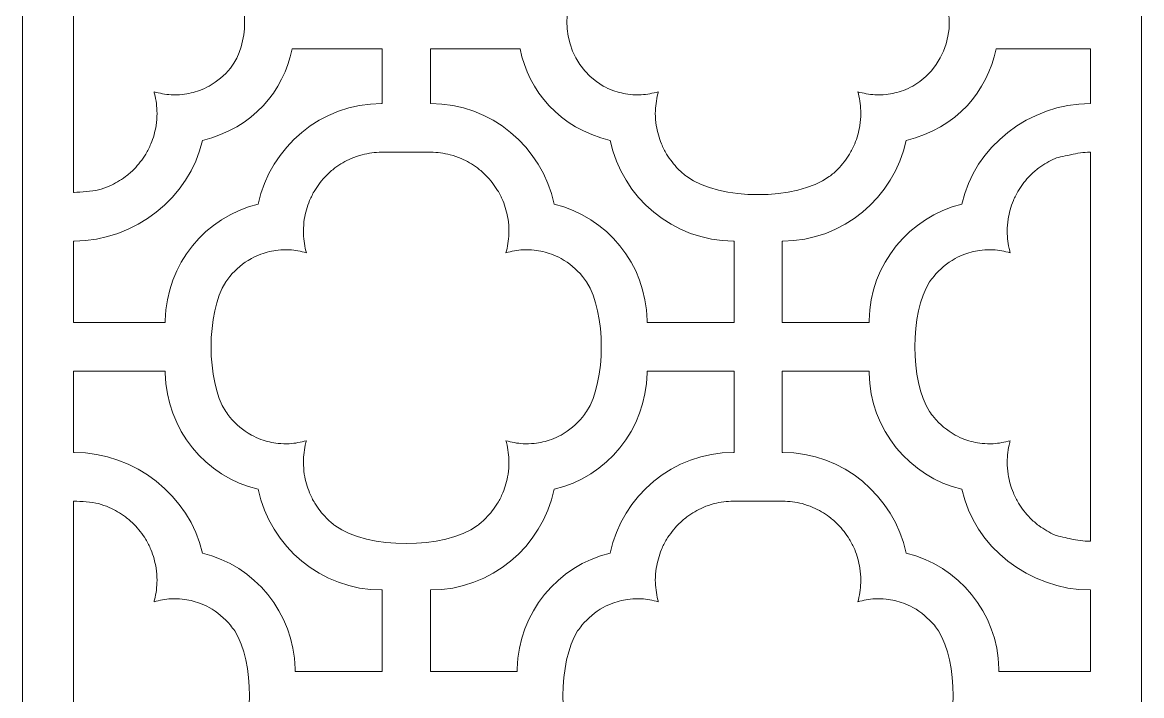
# Model space of a CAD drawing. Header units: centimetres. Extents: x 10.2 to 20, y -9.5 to 9.5.
# Drawn here: x 15.294 to 19.966, y -5.005 to -2.195 of the extents above; entities that cross this region are included whole.
import ezdxf

# ---------------------------------------------------------------- set-up
doc = ezdxf.new("R2010")
doc.units = ezdxf.units.CM
doc.header["$MEASUREMENT"] = 0
doc.layers.add('layer 1', color=7, linetype='Continuous')

msp = doc.modelspace()

# ---------------------------------------------------------------- linework, layer by layer
at = {"layer": 'layer 1', "color": 250, "lineweight": 9}
for points, knots in [([(15.29404, 9.5), (16.85142, 9.5), (18.40879, 9.5), (19.96618, 9.5), (19.96618, 9.5), (19.96618, 3.16667), (19.96618, -3.16667), (19.96618, -9.5), (19.96618, -9.5), (18.40879, -9.5), (16.85142, -9.5), (15.29404, -9.5), (15.29404, -9.5), (15.29404, -3.16667), (15.29404, 3.16667), (15.29404, 9.5)], [0, 0, 0, 0, 0.2, 0.2, 0.2, 0.2, 0.4, 0.4, 0.4, 0.4, 0.6, 0.6, 0.6, 0.6, 1, 1, 1, 1]), ([(15.50788, -2.90446), (15.50788, -2.90446), (15.50788, -2.90446), (15.50788, -2.90446), (15.50788, -2.90446), (15.50899, -2.90446), (15.50985, -2.90447), (15.5101, -2.90448), (15.5101, -2.90448), (15.53838, -2.90376), (15.58356, -2.90056), (15.61113, -2.89411), (15.61113, -2.89411), (15.62667, -2.88962), (15.6413, -2.88462), (15.65633, -2.87861), (15.65633, -2.87861), (15.68105, -2.86728), (15.7025, -2.85478), (15.72461, -2.83887), (15.72461, -2.83887), (15.73719, -2.82887), (15.74877, -2.81872), (15.76037, -2.80756), (15.76037, -2.80756), (15.77905, -2.78774), (15.79439, -2.76805), (15.80902, -2.74502), (15.80902, -2.74502), (15.81701, -2.73096), (15.82403, -2.71717), (15.83063, -2.7024), (15.83063, -2.7024), (15.84079, -2.6765), (15.84761, -2.65217), (15.85248, -2.62475), (15.85248, -2.62475), (15.85461, -2.60782), (15.85582, -2.59163), (15.85623, -2.57458), (15.85623, -2.57458), (15.85553, -2.54597), (15.85237, -2.52029), (15.84598, -2.49242), (15.84598, -2.49242), (15.84524, -2.48974), (15.84446, -2.48711), (15.84368, -2.48448), (15.84368, -2.48448), (15.86768, -2.49125), (15.89009, -2.49518), (15.9151, -2.49711), (15.9151, -2.49711), (15.9308, -2.49751), (15.9458, -2.49714), (15.96144, -2.49594), (15.96144, -2.49594), (15.98686, -2.49266), (16.00948, -2.4874), (16.03373, -2.47908), (16.03373, -2.47908), (16.04751, -2.47356), (16.06045, -2.46765), (16.0736, -2.46081), (16.0736, -2.46081), (16.10884, -2.44029), (16.13636, -2.4173), (16.16298, -2.38625), (16.16298, -2.38625), (16.24131, -2.28047), (16.24182, -2.11024), (16.16298, -2.0038), (16.16298, -2.0038), (16.13636, -1.97274), (16.10884, -1.94974), (16.0736, -1.92923), (16.0736, -1.92923), (16.06045, -1.92239), (16.04751, -1.91648), (16.03373, -1.91096), (16.03373, -1.91096), (16.00948, -1.90263), (15.98686, -1.89739), (15.96144, -1.89411), (15.96144, -1.89411), (15.9458, -1.89289), (15.9308, -1.89252), (15.9151, -1.89294), (15.9151, -1.89294), (15.89009, -1.89486), (15.86768, -1.89879), (15.84368, -1.90556), (15.84368, -1.90556), (15.84446, -1.90294), (15.84524, -1.90029), (15.84598, -1.89763), (15.84598, -1.89763), (15.85237, -1.86976), (15.85553, -1.84406), (15.85623, -1.81546), (15.85623, -1.81546), (15.85582, -1.79841), (15.85461, -1.78222), (15.85248, -1.76529), (15.85248, -1.76529), (15.84761, -1.73788), (15.84079, -1.71354), (15.83063, -1.68764), (15.83063, -1.68764), (15.82403, -1.67288), (15.81701, -1.65907), (15.80902, -1.64503), (15.80902, -1.64503), (15.79439, -1.62199), (15.77905, -1.6023), (15.76037, -1.58248), (15.76037, -1.58248), (15.74877, -1.57132), (15.73719, -1.56117), (15.72461, -1.55117), (15.72461, -1.55117), (15.7025, -1.53525), (15.68105, -1.52276), (15.65633, -1.51144), (15.65633, -1.51144), (15.6413, -1.50542), (15.62667, -1.50042), (15.61113, -1.49593), (15.61113, -1.49593), (15.58356, -1.48947), (15.53838, -1.48628), (15.5101, -1.48556), (15.5101, -1.48556), (15.50985, -1.48557), (15.50899, -1.48558), (15.50788, -1.48558), (15.50788, -1.48558), (15.50788, -1.95854), (15.50788, -2.43149), (15.50788, -2.90446)], [0, 0, 0, 0, 0.0277778, 0.0277778, 0.0277778, 0.0277778, 0.0555556, 0.0555556, 0.0555556, 0.0555556, 0.0833333, 0.0833333, 0.0833333, 0.0833333, 0.1111111, 0.1111111, 0.1111111, 0.1111111, 0.1388889, 0.1388889, 0.1388889, 0.1388889, 0.1666667, 0.1666667, 0.1666667, 0.1666667, 0.1944444, 0.1944444, 0.1944444, 0.1944444, 0.2222222, 0.2222222, 0.2222222, 0.2222222, 0.25, 0.25, 0.25, 0.25, 0.2777778, 0.2777778, 0.2777778, 0.2777778, 0.3055556, 0.3055556, 0.3055556, 0.3055556, 0.3333333, 0.3333333, 0.3333333, 0.3333333, 0.3611111, 0.3611111, 0.3611111, 0.3611111, 0.3888889, 0.3888889, 0.3888889, 0.3888889, 0.4166667, 0.4166667, 0.4166667, 0.4166667, 0.4444444, 0.4444444, 0.4444444, 0.4444444, 0.4722222, 0.4722222, 0.4722222, 0.4722222, 0.5, 0.5, 0.5, 0.5, 0.5277778, 0.5277778, 0.5277778, 0.5277778, 0.5555556, 0.5555556, 0.5555556, 0.5555556, 0.5833333, 0.5833333, 0.5833333, 0.5833333, 0.6111111, 0.6111111, 0.6111111, 0.6111111, 0.6388889, 0.6388889, 0.6388889, 0.6388889, 0.6666667, 0.6666667, 0.6666667, 0.6666667, 0.6944444, 0.6944444, 0.6944444, 0.6944444, 0.7222222, 0.7222222, 0.7222222, 0.7222222, 0.75, 0.75, 0.75, 0.75, 0.7777778, 0.7777778, 0.7777778, 0.7777778, 0.8055556, 0.8055556, 0.8055556, 0.8055556, 0.8333333, 0.8333333, 0.8333333, 0.8333333, 0.8611111, 0.8611111, 0.8611111, 0.8611111, 0.8888889, 0.8888889, 0.8888889, 0.8888889, 0.9166667, 0.9166667, 0.9166667, 0.9166667, 0.9444444, 0.9444444, 0.9444444, 0.9444444, 1, 1, 1, 1]), ([(19.10097, -2.0038), (19.10097, -2.0038), (19.10097, -2.0038), (19.10097, -2.0038), (19.10097, -2.0038), (19.07433, -1.97274), (19.04682, -1.94974), (19.01159, -1.92923), (19.01159, -1.92923), (18.9984, -1.92239), (18.98549, -1.91648), (18.97171, -1.91096), (18.97171, -1.91096), (18.94747, -1.90263), (18.92483, -1.89739), (18.89944, -1.89411), (18.89944, -1.89411), (18.88374, -1.89289), (18.86879, -1.89252), (18.85304, -1.89294), (18.85304, -1.89294), (18.82806, -1.89486), (18.80568, -1.89879), (18.78164, -1.90556), (18.78164, -1.90556), (18.78244, -1.90294), (18.7832, -1.90029), (18.78396, -1.89763), (18.78396, -1.89763), (18.79034, -1.86976), (18.7935, -1.84406), (18.79422, -1.81546), (18.79422, -1.81546), (18.79379, -1.79841), (18.79258, -1.78222), (18.79045, -1.76529), (18.79045, -1.76529), (18.78558, -1.73788), (18.77875, -1.71354), (18.76862, -1.68764), (18.76862, -1.68764), (18.76199, -1.67288), (18.755, -1.65907), (18.74702, -1.64503), (18.74702, -1.64503), (18.73236, -1.62199), (18.71702, -1.6023), (18.69833, -1.58248), (18.69833, -1.58248), (18.68674, -1.57132), (18.67517, -1.56117), (18.66258, -1.55117), (18.66258, -1.55117), (18.52344, -1.45104), (18.20688, -1.45104), (18.06778, -1.55117), (18.06778, -1.55117), (18.05519, -1.56117), (18.0436, -1.57132), (18.03201, -1.58248), (18.03201, -1.58248), (18.01332, -1.6023), (17.99801, -1.62199), (17.98336, -1.64503), (17.98336, -1.64503), (17.97536, -1.65907), (17.96835, -1.67288), (17.96174, -1.68764), (17.96174, -1.68764), (17.95161, -1.71354), (17.94478, -1.73788), (17.93992, -1.76529), (17.93992, -1.76529), (17.93776, -1.78222), (17.93655, -1.79841), (17.93614, -1.81546), (17.93614, -1.81546), (17.93685, -1.84406), (17.94, -1.86976), (17.9464, -1.89763), (17.9464, -1.89763), (17.94716, -1.90029), (17.94792, -1.90294), (17.9487, -1.90556), (17.9487, -1.90556), (17.9247, -1.89879), (17.90229, -1.89486), (17.8773, -1.89294), (17.8773, -1.89294), (17.86157, -1.89252), (17.8466, -1.89289), (17.83093, -1.89411), (17.83093, -1.89411), (17.80554, -1.89739), (17.78289, -1.90263), (17.75865, -1.91096), (17.75865, -1.91096), (17.74487, -1.91648), (17.73194, -1.92239), (17.7188, -1.92923), (17.7188, -1.92923), (17.68354, -1.94974), (17.65601, -1.97274), (17.62939, -2.0038), (17.62939, -2.0038), (17.51927, -2.1525), (17.55814, -2.36727), (17.7188, -2.46081), (17.7188, -2.46081), (17.73194, -2.46765), (17.74487, -2.47356), (17.75865, -2.47908), (17.75865, -2.47908), (17.78289, -2.4874), (17.80554, -2.49266), (17.83093, -2.49594), (17.83093, -2.49594), (17.8466, -2.49714), (17.86157, -2.49751), (17.8773, -2.49711), (17.8773, -2.49711), (17.90229, -2.49518), (17.9247, -2.49125), (17.9487, -2.48448), (17.9487, -2.48448), (17.94792, -2.48711), (17.94716, -2.48974), (17.9464, -2.49242), (17.9464, -2.49242), (17.94, -2.52029), (17.93685, -2.54597), (17.93614, -2.57458), (17.93614, -2.57458), (17.93655, -2.59163), (17.93776, -2.60782), (17.93992, -2.62475), (17.93992, -2.62475), (17.94478, -2.65217), (17.95161, -2.6765), (17.96174, -2.7024), (17.96174, -2.7024), (17.96835, -2.71717), (17.97536, -2.73096), (17.98336, -2.74502), (17.98336, -2.74502), (17.99801, -2.76805), (18.01332, -2.78774), (18.03201, -2.80756), (18.03201, -2.80756), (18.0436, -2.81872), (18.05519, -2.82887), (18.06778, -2.83887), (18.06778, -2.83887), (18.20688, -2.939), (18.52344, -2.93901), (18.66258, -2.83887), (18.66258, -2.83887), (18.67517, -2.82887), (18.68674, -2.81872), (18.69833, -2.80756), (18.69833, -2.80756), (18.71702, -2.78774), (18.73236, -2.76805), (18.74702, -2.74502), (18.74702, -2.74502), (18.755, -2.73096), (18.76199, -2.71717), (18.76862, -2.7024), (18.76862, -2.7024), (18.77875, -2.6765), (18.78558, -2.65217), (18.79045, -2.62475), (18.79045, -2.62475), (18.79258, -2.60782), (18.79379, -2.59163), (18.79422, -2.57458), (18.79422, -2.57458), (18.7935, -2.54597), (18.79034, -2.52029), (18.78396, -2.49242), (18.78396, -2.49242), (18.7832, -2.48974), (18.78244, -2.48711), (18.78164, -2.48448), (18.78164, -2.48448), (18.80568, -2.49125), (18.82806, -2.49518), (18.85304, -2.49711), (18.85304, -2.49711), (18.86879, -2.49751), (18.88374, -2.49714), (18.89944, -2.49594), (18.89944, -2.49594), (18.92483, -2.49266), (18.94747, -2.4874), (18.97171, -2.47908), (18.97171, -2.47908), (18.98549, -2.47356), (18.9984, -2.46765), (19.01159, -2.46081), (19.01159, -2.46081), (19.1722, -2.36727), (19.21107, -2.15249), (19.10097, -2.0038)], [0, 0, 0, 0, 0.0192308, 0.0192308, 0.0192308, 0.0192308, 0.0384615, 0.0384615, 0.0384615, 0.0384615, 0.0576923, 0.0576923, 0.0576923, 0.0576923, 0.0769231, 0.0769231, 0.0769231, 0.0769231, 0.0961538, 0.0961538, 0.0961538, 0.0961538, 0.1153846, 0.1153846, 0.1153846, 0.1153846, 0.1346154, 0.1346154, 0.1346154, 0.1346154, 0.1538462, 0.1538462, 0.1538462, 0.1538462, 0.1730769, 0.1730769, 0.1730769, 0.1730769, 0.1923077, 0.1923077, 0.1923077, 0.1923077, 0.2115385, 0.2115385, 0.2115385, 0.2115385, 0.2307692, 0.2307692, 0.2307692, 0.2307692, 0.25, 0.25, 0.25, 0.25, 0.2692308, 0.2692308, 0.2692308, 0.2692308, 0.2884615, 0.2884615, 0.2884615, 0.2884615, 0.3076923, 0.3076923, 0.3076923, 0.3076923, 0.3269231, 0.3269231, 0.3269231, 0.3269231, 0.3461538, 0.3461538, 0.3461538, 0.3461538, 0.3653846, 0.3653846, 0.3653846, 0.3653846, 0.3846154, 0.3846154, 0.3846154, 0.3846154, 0.4038462, 0.4038462, 0.4038462, 0.4038462, 0.4230769, 0.4230769, 0.4230769, 0.4230769, 0.4423077, 0.4423077, 0.4423077, 0.4423077, 0.4615385, 0.4615385, 0.4615385, 0.4615385, 0.4807692, 0.4807692, 0.4807692, 0.4807692, 0.5, 0.5, 0.5, 0.5, 0.5192308, 0.5192308, 0.5192308, 0.5192308, 0.5384615, 0.5384615, 0.5384615, 0.5384615, 0.5576923, 0.5576923, 0.5576923, 0.5576923, 0.5769231, 0.5769231, 0.5769231, 0.5769231, 0.5961538, 0.5961538, 0.5961538, 0.5961538, 0.6153846, 0.6153846, 0.6153846, 0.6153846, 0.6346154, 0.6346154, 0.6346154, 0.6346154, 0.6538462, 0.6538462, 0.6538462, 0.6538462, 0.6730769, 0.6730769, 0.6730769, 0.6730769, 0.6923077, 0.6923077, 0.6923077, 0.6923077, 0.7115385, 0.7115385, 0.7115385, 0.7115385, 0.7307692, 0.7307692, 0.7307692, 0.7307692, 0.75, 0.75, 0.75, 0.75, 0.7692308, 0.7692308, 0.7692308, 0.7692308, 0.7884615, 0.7884615, 0.7884615, 0.7884615, 0.8076923, 0.8076923, 0.8076923, 0.8076923, 0.8269231, 0.8269231, 0.8269231, 0.8269231, 0.8461538, 0.8461538, 0.8461538, 0.8461538, 0.8653846, 0.8653846, 0.8653846, 0.8653846, 0.8846154, 0.8846154, 0.8846154, 0.8846154, 0.9038462, 0.9038462, 0.9038462, 0.9038462, 0.9230769, 0.9230769, 0.9230769, 0.9230769, 0.9423077, 0.9423077, 0.9423077, 0.9423077, 0.9615385, 0.9615385, 0.9615385, 0.9615385, 1, 1, 1, 1]), ([(16.79574, -2.3056), (16.79574, -2.3056), (16.79574, -2.3056), (16.79574, -2.3056), (16.79574, -2.3056), (16.6706, -2.3056), (16.54546, -2.3056), (16.4203, -2.3056), (16.4203, -2.3056), (16.38357, -2.48016), (16.2586, -2.63656), (16.04525, -2.68724), (16.04525, -2.68724), (15.99387, -2.92702), (15.76229, -3.1076), (15.5101, -3.1076), (15.5101, -3.1076), (15.50985, -3.1076), (15.50899, -3.1076), (15.50788, -3.1076), (15.50788, -3.1076), (15.50788, -3.22089), (15.50788, -3.33418), (15.50788, -3.44745), (15.50788, -3.44745), (15.63544, -3.44745), (15.76301, -3.44745), (15.89056, -3.44745), (15.89056, -3.44745), (15.89059, -3.44372), (15.8906, -3.44034), (15.89062, -3.43919), (15.89062, -3.43919), (15.89475, -3.20343), (16.05924, -3.00601), (16.27813, -2.95402), (16.27813, -2.95402), (16.32953, -2.71423), (16.54132, -2.53366), (16.79351, -2.53366), (16.79351, -2.53366), (16.79368, -2.53366), (16.7945, -2.53366), (16.79574, -2.53366), (16.79574, -2.53366), (16.79574, -2.45764), (16.79574, -2.38161), (16.79574, -2.3056)], [0, 0, 0, 0, 0.0769231, 0.0769231, 0.0769231, 0.0769231, 0.1538462, 0.1538462, 0.1538462, 0.1538462, 0.2307692, 0.2307692, 0.2307692, 0.2307692, 0.3076923, 0.3076923, 0.3076923, 0.3076923, 0.3846154, 0.3846154, 0.3846154, 0.3846154, 0.4615385, 0.4615385, 0.4615385, 0.4615385, 0.5384615, 0.5384615, 0.5384615, 0.5384615, 0.6153846, 0.6153846, 0.6153846, 0.6153846, 0.6923077, 0.6923077, 0.6923077, 0.6923077, 0.7692308, 0.7692308, 0.7692308, 0.7692308, 0.8461538, 0.8461538, 0.8461538, 0.8461538, 1, 1, 1, 1]), ([(17.37162, -2.3056), (17.37162, -2.3056), (17.37162, -2.3056), (17.37162, -2.3056), (17.37162, -2.3056), (17.247, -2.3056), (17.12239, -2.3056), (16.99779, -2.3056), (16.99779, -2.3056), (16.99779, -2.38161), (16.99779, -2.45764), (16.99779, -2.53366), (16.99779, -2.53366), (16.99839, -2.53366), (16.99876, -2.53366), (16.99886, -2.53366), (16.99886, -2.53366), (17.25108, -2.53366), (17.46287, -2.71423), (17.51425, -2.95402), (17.51425, -2.95402), (17.73313, -3.00601), (17.89762, -3.20343), (17.90177, -3.43919), (17.90177, -3.43919), (17.90177, -3.44034), (17.90179, -3.44372), (17.90181, -3.44745), (17.90181, -3.44745), (18.02278, -3.44745), (18.14375, -3.44745), (18.26472, -3.44745), (18.26472, -3.44745), (18.26472, -3.33418), (18.26472, -3.22089), (18.26472, -3.1076), (18.26472, -3.1076), (18.26362, -3.1076), (18.26275, -3.1076), (18.26251, -3.1076), (18.26251, -3.1076), (18.01031, -3.1076), (17.79852, -2.92702), (17.74712, -2.68724), (17.74712, -2.68724), (17.53353, -2.63649), (17.40839, -2.48013), (17.37162, -2.3056)], [0, 0, 0, 0, 0.0769231, 0.0769231, 0.0769231, 0.0769231, 0.1538462, 0.1538462, 0.1538462, 0.1538462, 0.2307692, 0.2307692, 0.2307692, 0.2307692, 0.3076923, 0.3076923, 0.3076923, 0.3076923, 0.3846154, 0.3846154, 0.3846154, 0.3846154, 0.4615385, 0.4615385, 0.4615385, 0.4615385, 0.5384615, 0.5384615, 0.5384615, 0.5384615, 0.6153846, 0.6153846, 0.6153846, 0.6153846, 0.6923077, 0.6923077, 0.6923077, 0.6923077, 0.7692308, 0.7692308, 0.7692308, 0.7692308, 0.8461538, 0.8461538, 0.8461538, 0.8461538, 1, 1, 1, 1]), ([(19.75234, -2.3056), (19.75234, -2.3056), (19.75234, -2.3056), (19.75234, -2.3056), (19.75234, -2.3056), (19.62116, -2.3056), (19.48995, -2.3056), (19.35874, -2.3056), (19.35874, -2.3056), (19.32197, -2.48013), (19.19686, -2.63649), (18.98324, -2.68724), (18.98324, -2.68724), (18.93184, -2.92702), (18.72005, -3.1076), (18.46784, -3.1076), (18.46784, -3.1076), (18.46761, -3.1076), (18.46675, -3.1076), (18.46562, -3.1076), (18.46562, -3.1076), (18.46562, -3.22089), (18.46562, -3.33418), (18.46562, -3.44745), (18.46562, -3.44745), (18.58661, -3.44745), (18.70758, -3.44745), (18.82855, -3.44745), (18.82855, -3.44745), (18.82855, -3.44372), (18.82859, -3.44034), (18.82859, -3.43919), (18.82859, -3.43919), (18.83276, -3.20343), (18.99723, -3.00601), (19.21612, -2.95402), (19.21612, -2.95402), (19.26749, -2.71423), (19.49906, -2.53366), (19.75127, -2.53366), (19.75127, -2.53366), (19.75127, -2.53366), (19.75175, -2.53366), (19.75234, -2.53366), (19.75234, -2.53366), (19.75234, -2.45764), (19.75234, -2.38161), (19.75234, -2.3056)], [0, 0, 0, 0, 0.0769231, 0.0769231, 0.0769231, 0.0769231, 0.1538462, 0.1538462, 0.1538462, 0.1538462, 0.2307692, 0.2307692, 0.2307692, 0.2307692, 0.3076923, 0.3076923, 0.3076923, 0.3076923, 0.3846154, 0.3846154, 0.3846154, 0.3846154, 0.4615385, 0.4615385, 0.4615385, 0.4615385, 0.5384615, 0.5384615, 0.5384615, 0.5384615, 0.6153846, 0.6153846, 0.6153846, 0.6153846, 0.6923077, 0.6923077, 0.6923077, 0.6923077, 0.7692308, 0.7692308, 0.7692308, 0.7692308, 0.8461538, 0.8461538, 0.8461538, 0.8461538, 1, 1, 1, 1]), ([(16.59878, -4.2956), (16.59878, -4.2956), (16.59878, -4.2956), (16.59878, -4.2956), (16.59878, -4.2956), (16.58619, -4.2856), (16.57463, -4.27545), (16.56302, -4.26428), (16.56302, -4.26428), (16.54433, -4.24447), (16.52901, -4.22478), (16.51436, -4.20173), (16.51436, -4.20173), (16.50637, -4.18769), (16.49935, -4.17389), (16.49277, -4.15913), (16.49277, -4.15913), (16.48262, -4.13322), (16.47579, -4.10889), (16.47093, -4.08148), (16.47093, -4.08148), (16.46877, -4.06455), (16.46756, -4.04835), (16.46715, -4.0313), (16.46715, -4.0313), (16.46787, -4.00269), (16.47103, -3.97701), (16.4774, -3.94915), (16.4774, -3.94915), (16.47817, -3.94647), (16.47892, -3.94383), (16.47973, -3.94121), (16.47973, -3.94121), (16.4557, -3.94798), (16.43329, -3.9519), (16.40831, -3.95383), (16.40831, -3.95383), (16.39257, -3.95424), (16.37761, -3.95388), (16.36194, -3.95265), (16.36194, -3.95265), (16.33654, -3.94938), (16.3139, -3.94412), (16.28966, -3.93581), (16.28966, -3.93581), (16.27587, -3.93029), (16.26295, -3.92438), (16.24978, -3.91753), (16.24978, -3.91753), (16.21455, -3.89702), (16.18702, -3.87403), (16.1604, -3.84296), (16.1604, -3.84296), (16.15457, -3.83511), (16.14875, -3.82726), (16.14294, -3.8194), (16.14294, -3.8194), (16.06137, -3.69099), (16.06137, -3.40698), (16.14294, -3.27858), (16.14294, -3.27858), (16.14875, -3.27072), (16.15457, -3.26287), (16.1604, -3.25501), (16.1604, -3.25501), (16.18702, -3.22395), (16.21455, -3.20096), (16.24978, -3.18044), (16.24978, -3.18044), (16.26295, -3.1736), (16.27587, -3.16769), (16.28966, -3.16217), (16.28966, -3.16217), (16.3139, -3.15386), (16.33654, -3.14861), (16.36194, -3.14532), (16.36194, -3.14532), (16.37761, -3.14412), (16.39257, -3.14374), (16.40831, -3.14415), (16.40831, -3.14415), (16.43329, -3.14608), (16.4557, -3.15), (16.47973, -3.15677), (16.47973, -3.15677), (16.47892, -3.15415), (16.47817, -3.15151), (16.4774, -3.14883), (16.4774, -3.14883), (16.47103, -3.12097), (16.46787, -3.09529), (16.46715, -3.06668), (16.46715, -3.06668), (16.46756, -3.04963), (16.46877, -3.03343), (16.47093, -3.01651), (16.47093, -3.01651), (16.47579, -2.98909), (16.48262, -2.96476), (16.49277, -2.93885), (16.49277, -2.93885), (16.49935, -2.92409), (16.50637, -2.9103), (16.51436, -2.89625), (16.51436, -2.89625), (16.52901, -2.8732), (16.54433, -2.85351), (16.56302, -2.8337), (16.56302, -2.8337), (16.57463, -2.82253), (16.58619, -2.81238), (16.59878, -2.80238), (16.59878, -2.80238), (16.6209, -2.78648), (16.64237, -2.77398), (16.66705, -2.76264), (16.66705, -2.76264), (16.6821, -2.75663), (16.6967, -2.75163), (16.71225, -2.74715), (16.71225, -2.74715), (16.73982, -2.74068), (16.76525, -2.7375), (16.79351, -2.73677), (16.79351, -2.73677), (16.79365, -2.73678), (16.7945, -2.73678), (16.79574, -2.73679), (16.79574, -2.73679), (16.79574, -2.73679), (16.99779, -2.73679), (16.99779, -2.73679), (16.99779, -2.73679), (16.99839, -2.73678), (16.99878, -2.73677), (16.99886, -2.73677), (16.99886, -2.73677), (17.02714, -2.7375), (17.05256, -2.74068), (17.08013, -2.74715), (17.08013, -2.74715), (17.09569, -2.75163), (17.1103, -2.75663), (17.12533, -2.76264), (17.12533, -2.76264), (17.15004, -2.77398), (17.1715, -2.78648), (17.19361, -2.80238), (17.19361, -2.80238), (17.20618, -2.81238), (17.21777, -2.82253), (17.22936, -2.8337), (17.22936, -2.8337), (17.24804, -2.85351), (17.26336, -2.8732), (17.27801, -2.89625), (17.27801, -2.89625), (17.28601, -2.9103), (17.29302, -2.92409), (17.29962, -2.93885), (17.29962, -2.93885), (17.30978, -2.96476), (17.31661, -2.98909), (17.32147, -3.01651), (17.32147, -3.01651), (17.3236, -3.03343), (17.32481, -3.04963), (17.32522, -3.06668), (17.32522, -3.06668), (17.32453, -3.09529), (17.32137, -3.12097), (17.31497, -3.14883), (17.31497, -3.14883), (17.31423, -3.15151), (17.31345, -3.15415), (17.31267, -3.15677), (17.31267, -3.15677), (17.33667, -3.15), (17.35909, -3.14608), (17.38407, -3.14415), (17.38407, -3.14415), (17.3998, -3.14374), (17.41477, -3.14412), (17.43044, -3.14532), (17.43044, -3.14532), (17.45585, -3.14861), (17.47848, -3.15386), (17.50272, -3.16217), (17.50272, -3.16217), (17.5165, -3.16769), (17.52942, -3.1736), (17.54259, -3.18044), (17.54259, -3.18044), (17.57785, -3.20096), (17.60535, -3.22395), (17.63198, -3.25501), (17.63198, -3.25501), (17.6378, -3.26287), (17.64363, -3.27072), (17.64945, -3.27858), (17.64945, -3.27858), (17.73102, -3.40698), (17.73102, -3.691), (17.64945, -3.8194), (17.64945, -3.8194), (17.64363, -3.82726), (17.6378, -3.83511), (17.63198, -3.84296), (17.63198, -3.84296), (17.60535, -3.87403), (17.57785, -3.89702), (17.54259, -3.91753), (17.54259, -3.91753), (17.52942, -3.92438), (17.5165, -3.93029), (17.50272, -3.93581), (17.50272, -3.93581), (17.47848, -3.94412), (17.45585, -3.94938), (17.43044, -3.95265), (17.43044, -3.95265), (17.41477, -3.95388), (17.3998, -3.95424), (17.38407, -3.95383), (17.38407, -3.95383), (17.35909, -3.9519), (17.33667, -3.94798), (17.31267, -3.94121), (17.31267, -3.94121), (17.31345, -3.94383), (17.31423, -3.94647), (17.31497, -3.94915), (17.31497, -3.94915), (17.32137, -3.97701), (17.32453, -4.00269), (17.32522, -4.0313), (17.32522, -4.0313), (17.32481, -4.04835), (17.3236, -4.06455), (17.32147, -4.08148), (17.32147, -4.08148), (17.31661, -4.10889), (17.30978, -4.13322), (17.29962, -4.15913), (17.29962, -4.15913), (17.29302, -4.17389), (17.28601, -4.18769), (17.27801, -4.20173), (17.27801, -4.20173), (17.26336, -4.22478), (17.24804, -4.24447), (17.22936, -4.26428), (17.22936, -4.26428), (17.21777, -4.27545), (17.20618, -4.2856), (17.19361, -4.2956), (17.19361, -4.2956), (17.05441, -4.39579), (16.73795, -4.39576), (16.59878, -4.2956)], [0, 0, 0, 0, 0.0151515, 0.0151515, 0.0151515, 0.0151515, 0.030303, 0.030303, 0.030303, 0.030303, 0.0454545, 0.0454545, 0.0454545, 0.0454545, 0.0606061, 0.0606061, 0.0606061, 0.0606061, 0.0757576, 0.0757576, 0.0757576, 0.0757576, 0.0909091, 0.0909091, 0.0909091, 0.0909091, 0.1060606, 0.1060606, 0.1060606, 0.1060606, 0.1212121, 0.1212121, 0.1212121, 0.1212121, 0.1363636, 0.1363636, 0.1363636, 0.1363636, 0.1515152, 0.1515152, 0.1515152, 0.1515152, 0.1666667, 0.1666667, 0.1666667, 0.1666667, 0.1818182, 0.1818182, 0.1818182, 0.1818182, 0.1969697, 0.1969697, 0.1969697, 0.1969697, 0.2121212, 0.2121212, 0.2121212, 0.2121212, 0.2272727, 0.2272727, 0.2272727, 0.2272727, 0.2424242, 0.2424242, 0.2424242, 0.2424242, 0.2575758, 0.2575758, 0.2575758, 0.2575758, 0.2727273, 0.2727273, 0.2727273, 0.2727273, 0.2878788, 0.2878788, 0.2878788, 0.2878788, 0.3030303, 0.3030303, 0.3030303, 0.3030303, 0.3181818, 0.3181818, 0.3181818, 0.3181818, 0.3333333, 0.3333333, 0.3333333, 0.3333333, 0.3484848, 0.3484848, 0.3484848, 0.3484848, 0.3636364, 0.3636364, 0.3636364, 0.3636364, 0.3787879, 0.3787879, 0.3787879, 0.3787879, 0.3939394, 0.3939394, 0.3939394, 0.3939394, 0.4090909, 0.4090909, 0.4090909, 0.4090909, 0.4242424, 0.4242424, 0.4242424, 0.4242424, 0.4393939, 0.4393939, 0.4393939, 0.4393939, 0.4545455, 0.4545455, 0.4545455, 0.4545455, 0.469697, 0.469697, 0.469697, 0.469697, 0.4848485, 0.4848485, 0.4848485, 0.4848485, 0.5, 0.5, 0.5, 0.5, 0.5151515, 0.5151515, 0.5151515, 0.5151515, 0.530303, 0.530303, 0.530303, 0.530303, 0.5454545, 0.5454545, 0.5454545, 0.5454545, 0.5606061, 0.5606061, 0.5606061, 0.5606061, 0.5757576, 0.5757576, 0.5757576, 0.5757576, 0.5909091, 0.5909091, 0.5909091, 0.5909091, 0.6060606, 0.6060606, 0.6060606, 0.6060606, 0.6212121, 0.6212121, 0.6212121, 0.6212121, 0.6363636, 0.6363636, 0.6363636, 0.6363636, 0.6515152, 0.6515152, 0.6515152, 0.6515152, 0.6666667, 0.6666667, 0.6666667, 0.6666667, 0.6818182, 0.6818182, 0.6818182, 0.6818182, 0.6969697, 0.6969697, 0.6969697, 0.6969697, 0.7121212, 0.7121212, 0.7121212, 0.7121212, 0.7272727, 0.7272727, 0.7272727, 0.7272727, 0.7424242, 0.7424242, 0.7424242, 0.7424242, 0.7575758, 0.7575758, 0.7575758, 0.7575758, 0.7727273, 0.7727273, 0.7727273, 0.7727273, 0.7878788, 0.7878788, 0.7878788, 0.7878788, 0.8030303, 0.8030303, 0.8030303, 0.8030303, 0.8181818, 0.8181818, 0.8181818, 0.8181818, 0.8333333, 0.8333333, 0.8333333, 0.8333333, 0.8484848, 0.8484848, 0.8484848, 0.8484848, 0.8636364, 0.8636364, 0.8636364, 0.8636364, 0.8787879, 0.8787879, 0.8787879, 0.8787879, 0.8939394, 0.8939394, 0.8939394, 0.8939394, 0.9090909, 0.9090909, 0.9090909, 0.9090909, 0.9242424, 0.9242424, 0.9242424, 0.9242424, 0.9393939, 0.9393939, 0.9393939, 0.9393939, 0.9545455, 0.9545455, 0.9545455, 0.9545455, 0.969697, 0.969697, 0.969697, 0.969697, 1, 1, 1, 1]), ([(19.75234, -3.44745), (19.75234, -3.44745), (19.75234, -3.44745), (19.75234, -3.44745), (19.75234, -3.44745), (19.75234, -3.21057), (19.75234, -2.97367), (19.75234, -2.73679), (19.75234, -2.73679), (19.75175, -2.73678), (19.75135, -2.73677), (19.75135, -2.73677), (19.75135, -2.73677), (19.72299, -2.7375), (19.69757, -2.74068), (19.67001, -2.74715), (19.67001, -2.74715), (19.65446, -2.75163), (19.62007, -2.75663), (19.60503, -2.76264), (19.60503, -2.76264), (19.58032, -2.77398), (19.55886, -2.78648), (19.53675, -2.80238), (19.53675, -2.80238), (19.52418, -2.81238), (19.51257, -2.82253), (19.501, -2.8337), (19.501, -2.8337), (19.4823, -2.85351), (19.467, -2.8732), (19.45237, -2.89625), (19.45237, -2.89625), (19.44435, -2.9103), (19.43732, -2.92409), (19.43072, -2.93885), (19.43072, -2.93885), (19.42058, -2.96476), (19.41375, -2.98909), (19.4089, -3.01651), (19.4089, -3.01651), (19.40674, -3.03343), (19.40555, -3.04963), (19.40512, -3.06668), (19.40512, -3.06668), (19.40582, -3.09529), (19.409, -3.12097), (19.41539, -3.14883), (19.41539, -3.14883), (19.41614, -3.15151), (19.41692, -3.15415), (19.41769, -3.15677), (19.41769, -3.15677), (19.39371, -3.15), (19.37126, -3.14608), (19.34628, -3.14415), (19.34628, -3.14415), (19.33057, -3.14374), (19.31559, -3.14412), (19.2999, -3.14532), (19.2999, -3.14532), (19.27451, -3.14861), (19.25188, -3.15386), (19.22764, -3.16217), (19.22764, -3.16217), (19.21386, -3.16769), (19.20094, -3.1736), (19.18775, -3.18044), (19.18775, -3.18044), (19.15253, -3.20096), (19.12501, -3.22395), (19.09838, -3.25501), (19.09838, -3.25501), (19.09256, -3.26287), (19.08673, -3.27072), (19.08091, -3.27858), (19.08091, -3.27858), (18.99936, -3.40698), (18.99934, -3.69099), (19.08091, -3.8194), (19.08091, -3.8194), (19.08673, -3.82726), (19.09256, -3.83511), (19.09838, -3.84296), (19.09838, -3.84296), (19.12501, -3.87403), (19.15253, -3.89702), (19.18775, -3.91753), (19.18775, -3.91753), (19.20094, -3.92438), (19.21386, -3.93029), (19.22764, -3.93581), (19.22764, -3.93581), (19.25188, -3.94412), (19.27451, -3.94938), (19.2999, -3.95265), (19.2999, -3.95265), (19.31559, -3.95388), (19.33057, -3.95424), (19.34628, -3.95383), (19.34628, -3.95383), (19.37126, -3.9519), (19.39371, -3.94798), (19.41769, -3.94121), (19.41769, -3.94121), (19.41692, -3.94383), (19.41614, -3.94647), (19.41539, -3.94915), (19.41539, -3.94915), (19.409, -3.97701), (19.40582, -4.00269), (19.40512, -4.0313), (19.40512, -4.0313), (19.40555, -4.04835), (19.40674, -4.06455), (19.4089, -4.08148), (19.4089, -4.08148), (19.41375, -4.10889), (19.42058, -4.13322), (19.43072, -4.15913), (19.43072, -4.15913), (19.43732, -4.17389), (19.44435, -4.18769), (19.45237, -4.20173), (19.45237, -4.20173), (19.467, -4.22478), (19.4823, -4.24447), (19.501, -4.26428), (19.501, -4.26428), (19.51257, -4.27545), (19.52418, -4.2856), (19.53675, -4.2956), (19.53675, -4.2956), (19.55886, -4.31151), (19.58032, -4.324), (19.60503, -4.33533), (19.60503, -4.33533), (19.62007, -4.34133), (19.65446, -4.34635), (19.67001, -4.35083), (19.67001, -4.35083), (19.69757, -4.3573), (19.72299, -4.36048), (19.75127, -4.36121), (19.75127, -4.36121), (19.75135, -4.3612), (19.75175, -4.3612), (19.75234, -4.3612), (19.75234, -4.3612), (19.75234, -4.12431), (19.75234, -3.88741), (19.75234, -3.65053), (19.75234, -3.65053), (19.75234, -3.65053), (19.75234, -3.44745), (19.75234, -3.44745)], [0, 0, 0, 0, 0.025, 0.025, 0.025, 0.025, 0.05, 0.05, 0.05, 0.05, 0.075, 0.075, 0.075, 0.075, 0.1, 0.1, 0.1, 0.1, 0.125, 0.125, 0.125, 0.125, 0.15, 0.15, 0.15, 0.15, 0.175, 0.175, 0.175, 0.175, 0.2, 0.2, 0.2, 0.2, 0.225, 0.225, 0.225, 0.225, 0.25, 0.25, 0.25, 0.25, 0.275, 0.275, 0.275, 0.275, 0.3, 0.3, 0.3, 0.3, 0.325, 0.325, 0.325, 0.325, 0.35, 0.35, 0.35, 0.35, 0.375, 0.375, 0.375, 0.375, 0.4, 0.4, 0.4, 0.4, 0.425, 0.425, 0.425, 0.425, 0.45, 0.45, 0.45, 0.45, 0.475, 0.475, 0.475, 0.475, 0.5, 0.5, 0.5, 0.5, 0.525, 0.525, 0.525, 0.525, 0.55, 0.55, 0.55, 0.55, 0.575, 0.575, 0.575, 0.575, 0.6, 0.6, 0.6, 0.6, 0.625, 0.625, 0.625, 0.625, 0.65, 0.65, 0.65, 0.65, 0.675, 0.675, 0.675, 0.675, 0.7, 0.7, 0.7, 0.7, 0.725, 0.725, 0.725, 0.725, 0.75, 0.75, 0.75, 0.75, 0.775, 0.775, 0.775, 0.775, 0.8, 0.8, 0.8, 0.8, 0.825, 0.825, 0.825, 0.825, 0.85, 0.85, 0.85, 0.85, 0.875, 0.875, 0.875, 0.875, 0.9, 0.9, 0.9, 0.9, 0.925, 0.925, 0.925, 0.925, 0.95, 0.95, 0.95, 0.95, 1, 1, 1, 1]), ([(16.4328, -4.90414), (16.4328, -4.90414), (16.4328, -4.90414), (16.4328, -4.90414), (16.4328, -4.90414), (16.55379, -4.90414), (16.67478, -4.90414), (16.79574, -4.90414), (16.79574, -4.90414), (16.79574, -4.79087), (16.79574, -4.67761), (16.79574, -4.56432), (16.79574, -4.56432), (16.7945, -4.56432), (16.79368, -4.56433), (16.79351, -4.56433), (16.79351, -4.56433), (16.54132, -4.56433), (16.32953, -4.38375), (16.27813, -4.14396), (16.27813, -4.14396), (16.05924, -4.09197), (15.89475, -3.89456), (15.89062, -3.65879), (15.89062, -3.65879), (15.8906, -3.65764), (15.89059, -3.65426), (15.89056, -3.65053), (15.89056, -3.65053), (15.76301, -3.65053), (15.63544, -3.65053), (15.50788, -3.65053), (15.50788, -3.65053), (15.50788, -3.7638), (15.50788, -3.87709), (15.50788, -3.99038), (15.50788, -3.99038), (15.50899, -3.99038), (15.50985, -3.99038), (15.5101, -3.99038), (15.5101, -3.99038), (15.76229, -3.99038), (15.99387, -4.17096), (16.04525, -4.41074), (16.04525, -4.41074), (16.26323, -4.46251), (16.42726, -4.6585), (16.43269, -4.89295), (16.43269, -4.89295), (16.43274, -4.89482), (16.43278, -4.89948), (16.4328, -4.90414)], [0, 0, 0, 0, 0.0714286, 0.0714286, 0.0714286, 0.0714286, 0.1428571, 0.1428571, 0.1428571, 0.1428571, 0.2142857, 0.2142857, 0.2142857, 0.2142857, 0.2857143, 0.2857143, 0.2857143, 0.2857143, 0.3571429, 0.3571429, 0.3571429, 0.3571429, 0.4285714, 0.4285714, 0.4285714, 0.4285714, 0.5, 0.5, 0.5, 0.5, 0.5714286, 0.5714286, 0.5714286, 0.5714286, 0.6428571, 0.6428571, 0.6428571, 0.6428571, 0.7142857, 0.7142857, 0.7142857, 0.7142857, 0.7857143, 0.7857143, 0.7857143, 0.7857143, 0.8571429, 0.8571429, 0.8571429, 0.8571429, 1, 1, 1, 1]), ([(17.35958, -4.90414), (17.35958, -4.90414), (17.35958, -4.90414), (17.35958, -4.90414), (17.35958, -4.90414), (17.23899, -4.90414), (17.11839, -4.90414), (16.99779, -4.90414), (16.99779, -4.90414), (16.99779, -4.79087), (16.99779, -4.67761), (16.99779, -4.56432), (16.99779, -4.56432), (16.99839, -4.56433), (16.99876, -4.56433), (16.99886, -4.56433), (16.99886, -4.56433), (17.25108, -4.56433), (17.46287, -4.38375), (17.51425, -4.14396), (17.51425, -4.14396), (17.73313, -4.09197), (17.89762, -3.89456), (17.90177, -3.65879), (17.90177, -3.65879), (17.90177, -3.65764), (17.90179, -3.65426), (17.90181, -3.65053), (17.90181, -3.65053), (18.02278, -3.65053), (18.14375, -3.65053), (18.26472, -3.65053), (18.26472, -3.65053), (18.26472, -3.7638), (18.26472, -3.87709), (18.26472, -3.99038), (18.26472, -3.99038), (18.26362, -3.99038), (18.26275, -3.99038), (18.26251, -3.99038), (18.26251, -3.99038), (18.01031, -3.99038), (17.79852, -4.17096), (17.74712, -4.41074), (17.74712, -4.41074), (17.52916, -4.46251), (17.36514, -4.6585), (17.35968, -4.89295), (17.35968, -4.89295), (17.35964, -4.89482), (17.3596, -4.89948), (17.35958, -4.90414)], [0, 0, 0, 0, 0.0714286, 0.0714286, 0.0714286, 0.0714286, 0.1428571, 0.1428571, 0.1428571, 0.1428571, 0.2142857, 0.2142857, 0.2142857, 0.2142857, 0.2857143, 0.2857143, 0.2857143, 0.2857143, 0.3571429, 0.3571429, 0.3571429, 0.3571429, 0.4285714, 0.4285714, 0.4285714, 0.4285714, 0.5, 0.5, 0.5, 0.5, 0.5714286, 0.5714286, 0.5714286, 0.5714286, 0.6428571, 0.6428571, 0.6428571, 0.6428571, 0.7142857, 0.7142857, 0.7142857, 0.7142857, 0.7857143, 0.7857143, 0.7857143, 0.7857143, 0.8571429, 0.8571429, 0.8571429, 0.8571429, 1, 1, 1, 1]), ([(19.37076, -4.90414), (19.37076, -4.90414), (19.37076, -4.90414), (19.37076, -4.90414), (19.37076, -4.90414), (19.49797, -4.90414), (19.62515, -4.90414), (19.75234, -4.90414), (19.75234, -4.90414), (19.75234, -4.79087), (19.75234, -4.67761), (19.75234, -4.56432), (19.75234, -4.56432), (19.75175, -4.56433), (19.75138, -4.56433), (19.75138, -4.56433), (19.75138, -4.56433), (19.49906, -4.56433), (19.26749, -4.38375), (19.21612, -4.14396), (19.21612, -4.14396), (18.99723, -4.09197), (18.83276, -3.89456), (18.82859, -3.65879), (18.82859, -3.65879), (18.82859, -3.65764), (18.82855, -3.65426), (18.82855, -3.65053), (18.82855, -3.65053), (18.70758, -3.65053), (18.58661, -3.65053), (18.46562, -3.65053), (18.46562, -3.65053), (18.46562, -3.7638), (18.46562, -3.87709), (18.46562, -3.99038), (18.46562, -3.99038), (18.46675, -3.99038), (18.46761, -3.99038), (18.46784, -3.99038), (18.46784, -3.99038), (18.72005, -3.99038), (18.93184, -4.17096), (18.98324, -4.41074), (18.98324, -4.41074), (19.2012, -4.46251), (19.36523, -4.6585), (19.37068, -4.89295), (19.37068, -4.89295), (19.37072, -4.89482), (19.37076, -4.89948), (19.37076, -4.90414)], [0, 0, 0, 0, 0.0714286, 0.0714286, 0.0714286, 0.0714286, 0.1428571, 0.1428571, 0.1428571, 0.1428571, 0.2142857, 0.2142857, 0.2142857, 0.2142857, 0.2857143, 0.2857143, 0.2857143, 0.2857143, 0.3571429, 0.3571429, 0.3571429, 0.3571429, 0.4285714, 0.4285714, 0.4285714, 0.4285714, 0.5, 0.5, 0.5, 0.5, 0.5714286, 0.5714286, 0.5714286, 0.5714286, 0.6428571, 0.6428571, 0.6428571, 0.6428571, 0.7142857, 0.7142857, 0.7142857, 0.7142857, 0.7857143, 0.7857143, 0.7857143, 0.7857143, 0.8571429, 0.8571429, 0.8571429, 0.8571429, 1, 1, 1, 1]), ([(16.18046, -4.73531), (16.18046, -4.73531), (16.18046, -4.73531), (16.18046, -4.73531), (16.18046, -4.73531), (16.17463, -4.72745), (16.16881, -4.7196), (16.16298, -4.71174), (16.16298, -4.71174), (16.13636, -4.68068), (16.10884, -4.65769), (16.0736, -4.63717), (16.0736, -4.63717), (16.06045, -4.63033), (16.04751, -4.62442), (16.03373, -4.6189), (16.03373, -4.6189), (16.00948, -4.61059), (15.98686, -4.60532), (15.96144, -4.60206), (15.96144, -4.60206), (15.9458, -4.60084), (15.9308, -4.60046), (15.9151, -4.60088), (15.9151, -4.60088), (15.89009, -4.6028), (15.86768, -4.60673), (15.84368, -4.6135), (15.84368, -4.6135), (15.84446, -4.61088), (15.84524, -4.60824), (15.84598, -4.60556), (15.84598, -4.60556), (15.85237, -4.57769), (15.85553, -4.55201), (15.85623, -4.5234), (15.85623, -4.5234), (15.85582, -4.50637), (15.85461, -4.49016), (15.85248, -4.47323), (15.85248, -4.47323), (15.84761, -4.44581), (15.84079, -4.42148), (15.83063, -4.39558), (15.83063, -4.39558), (15.82403, -4.38082), (15.81701, -4.36702), (15.80902, -4.35297), (15.80902, -4.35297), (15.79439, -4.32993), (15.77905, -4.31025), (15.76037, -4.29043), (15.76037, -4.29043), (15.74877, -4.27926), (15.73719, -4.26911), (15.72461, -4.25911), (15.72461, -4.25911), (15.7025, -4.24319), (15.68105, -4.23071), (15.65633, -4.21937), (15.65633, -4.21937), (15.6413, -4.21336), (15.62667, -4.20836), (15.61113, -4.20387), (15.61113, -4.20387), (15.58356, -4.19741), (15.53838, -4.19424), (15.5101, -4.1935), (15.5101, -4.1935), (15.50985, -4.19351), (15.50899, -4.19352), (15.50788, -4.19352), (15.50788, -4.19352), (15.50788, -4.73495), (15.50788, -5.27638), (15.50788, -5.81783), (15.50788, -5.81783), (15.50899, -5.81783), (15.50985, -5.81784), (15.5101, -5.81784), (15.5101, -5.81784), (15.53838, -5.81712), (15.58356, -5.81393), (15.61113, -5.80747), (15.61113, -5.80747), (15.62667, -5.80299), (15.6413, -5.79798), (15.65633, -5.79198), (15.65633, -5.79198), (15.68105, -5.78064), (15.7025, -5.76814), (15.72461, -5.75224), (15.72461, -5.75224), (15.73719, -5.74223), (15.74877, -5.73208), (15.76037, -5.72091), (15.76037, -5.72091), (15.77905, -5.7011), (15.79439, -5.68141), (15.80902, -5.65837), (15.80902, -5.65837), (15.81701, -5.64432), (15.82403, -5.63053), (15.83063, -5.61577), (15.83063, -5.61577), (15.84079, -5.58986), (15.84761, -5.56553), (15.85248, -5.53812), (15.85248, -5.53812), (15.85461, -5.52119), (15.85582, -5.50499), (15.85623, -5.48794), (15.85623, -5.48794), (15.85553, -5.45934), (15.85237, -5.43365), (15.84598, -5.40578), (15.84598, -5.40578), (15.84524, -5.4031), (15.84446, -5.40047), (15.84368, -5.39785), (15.84368, -5.39785), (15.86768, -5.40461), (15.89009, -5.40854), (15.9151, -5.41047), (15.9151, -5.41047), (15.9308, -5.41088), (15.9458, -5.4105), (15.96144, -5.40929), (15.96144, -5.40929), (15.98686, -5.40601), (16.00948, -5.40076), (16.03373, -5.39244), (16.03373, -5.39244), (16.04751, -5.38694), (16.06045, -5.38102), (16.0736, -5.37418), (16.0736, -5.37418), (16.10884, -5.35365), (16.13636, -5.33065), (16.16298, -5.2996), (16.16298, -5.2996), (16.16881, -5.29174), (16.17463, -5.28389), (16.18046, -5.27603), (16.18046, -5.27603), (16.26221, -5.14734), (16.26219, -4.86399), (16.18046, -4.73531)], [0, 0, 0, 0, 0.0263158, 0.0263158, 0.0263158, 0.0263158, 0.0526316, 0.0526316, 0.0526316, 0.0526316, 0.0789474, 0.0789474, 0.0789474, 0.0789474, 0.1052632, 0.1052632, 0.1052632, 0.1052632, 0.1315789, 0.1315789, 0.1315789, 0.1315789, 0.1578947, 0.1578947, 0.1578947, 0.1578947, 0.1842105, 0.1842105, 0.1842105, 0.1842105, 0.2105263, 0.2105263, 0.2105263, 0.2105263, 0.2368421, 0.2368421, 0.2368421, 0.2368421, 0.2631579, 0.2631579, 0.2631579, 0.2631579, 0.2894737, 0.2894737, 0.2894737, 0.2894737, 0.3157895, 0.3157895, 0.3157895, 0.3157895, 0.3421053, 0.3421053, 0.3421053, 0.3421053, 0.3684211, 0.3684211, 0.3684211, 0.3684211, 0.3947368, 0.3947368, 0.3947368, 0.3947368, 0.4210526, 0.4210526, 0.4210526, 0.4210526, 0.4473684, 0.4473684, 0.4473684, 0.4473684, 0.4736842, 0.4736842, 0.4736842, 0.4736842, 0.5, 0.5, 0.5, 0.5, 0.5263158, 0.5263158, 0.5263158, 0.5263158, 0.5526316, 0.5526316, 0.5526316, 0.5526316, 0.5789474, 0.5789474, 0.5789474, 0.5789474, 0.6052632, 0.6052632, 0.6052632, 0.6052632, 0.6315789, 0.6315789, 0.6315789, 0.6315789, 0.6578947, 0.6578947, 0.6578947, 0.6578947, 0.6842105, 0.6842105, 0.6842105, 0.6842105, 0.7105263, 0.7105263, 0.7105263, 0.7105263, 0.7368421, 0.7368421, 0.7368421, 0.7368421, 0.7631579, 0.7631579, 0.7631579, 0.7631579, 0.7894737, 0.7894737, 0.7894737, 0.7894737, 0.8157895, 0.8157895, 0.8157895, 0.8157895, 0.8421053, 0.8421053, 0.8421053, 0.8421053, 0.8684211, 0.8684211, 0.8684211, 0.8684211, 0.8947368, 0.8947368, 0.8947368, 0.8947368, 0.9210526, 0.9210526, 0.9210526, 0.9210526, 0.9473684, 0.9473684, 0.9473684, 0.9473684, 1, 1, 1, 1]), ([(19.11842, -4.73531), (19.11842, -4.73531), (19.11842, -4.73531), (19.11842, -4.73531), (19.11842, -4.73531), (19.1126, -4.72745), (19.1068, -4.7196), (19.10097, -4.71174), (19.10097, -4.71174), (19.07433, -4.68068), (19.04682, -4.65769), (19.01159, -4.63717), (19.01159, -4.63717), (18.9984, -4.63033), (18.98549, -4.62442), (18.97171, -4.6189), (18.97171, -4.6189), (18.94747, -4.61059), (18.92483, -4.60532), (18.89944, -4.60206), (18.89944, -4.60206), (18.88374, -4.60084), (18.86879, -4.60046), (18.85304, -4.60088), (18.85304, -4.60088), (18.82806, -4.6028), (18.80568, -4.60673), (18.78164, -4.6135), (18.78164, -4.6135), (18.78244, -4.61088), (18.7832, -4.60824), (18.78396, -4.60556), (18.78396, -4.60556), (18.79034, -4.57769), (18.7935, -4.55201), (18.79422, -4.5234), (18.79422, -4.5234), (18.79379, -4.50637), (18.79258, -4.49016), (18.79045, -4.47323), (18.79045, -4.47323), (18.78558, -4.44581), (18.77875, -4.42148), (18.76862, -4.39558), (18.76862, -4.39558), (18.76199, -4.38082), (18.755, -4.36702), (18.74702, -4.35297), (18.74702, -4.35297), (18.73236, -4.32993), (18.71702, -4.31025), (18.69833, -4.29043), (18.69833, -4.29043), (18.68674, -4.27926), (18.67517, -4.26911), (18.66258, -4.25911), (18.66258, -4.25911), (18.64047, -4.24319), (18.61902, -4.23071), (18.5943, -4.21937), (18.5943, -4.21937), (18.57927, -4.21336), (18.56467, -4.20836), (18.54912, -4.20387), (18.54912, -4.20387), (18.52155, -4.19741), (18.49612, -4.19424), (18.46784, -4.1935), (18.46784, -4.1935), (18.46761, -4.19351), (18.46675, -4.19352), (18.46562, -4.19352), (18.46562, -4.19352), (18.46562, -4.19352), (18.26472, -4.19352), (18.26472, -4.19352), (18.26472, -4.19352), (18.26362, -4.19352), (18.26275, -4.19351), (18.26251, -4.1935), (18.26251, -4.1935), (18.23424, -4.19424), (18.20883, -4.19741), (18.18124, -4.20387), (18.18124, -4.20387), (18.1657, -4.20836), (18.15109, -4.21336), (18.13604, -4.21937), (18.13604, -4.21937), (18.11134, -4.23071), (18.08989, -4.24319), (18.06778, -4.25911), (18.06778, -4.25911), (18.05519, -4.26911), (18.0436, -4.27926), (18.03201, -4.29043), (18.03201, -4.29043), (18.01332, -4.31025), (17.99801, -4.32993), (17.98336, -4.35297), (17.98336, -4.35297), (17.97536, -4.36702), (17.96835, -4.38082), (17.96174, -4.39558), (17.96174, -4.39558), (17.95161, -4.42148), (17.94478, -4.44581), (17.93992, -4.47323), (17.93992, -4.47323), (17.93776, -4.49016), (17.93655, -4.50637), (17.93614, -4.5234), (17.93614, -4.5234), (17.93685, -4.55201), (17.94, -4.57769), (17.9464, -4.60556), (17.9464, -4.60556), (17.94716, -4.60824), (17.94792, -4.61088), (17.9487, -4.6135), (17.9487, -4.6135), (17.9247, -4.60673), (17.90229, -4.6028), (17.8773, -4.60088), (17.8773, -4.60088), (17.86157, -4.60046), (17.8466, -4.60084), (17.83093, -4.60206), (17.83093, -4.60206), (17.80554, -4.60532), (17.78289, -4.61059), (17.75865, -4.6189), (17.75865, -4.6189), (17.74487, -4.62442), (17.73194, -4.63033), (17.7188, -4.63717), (17.7188, -4.63717), (17.68354, -4.65769), (17.65601, -4.68068), (17.62939, -4.71174), (17.62939, -4.71174), (17.62357, -4.7196), (17.61774, -4.72745), (17.61194, -4.73531), (17.61194, -4.73531), (17.53019, -4.86399), (17.53019, -5.14734), (17.61194, -5.27603), (17.61194, -5.27603), (17.61774, -5.28389), (17.62357, -5.29174), (17.62939, -5.2996), (17.62939, -5.2996), (17.65601, -5.33065), (17.68354, -5.35365), (17.7188, -5.37418), (17.7188, -5.37418), (17.73194, -5.38102), (17.74487, -5.38694), (17.75865, -5.39244), (17.75865, -5.39244), (17.78289, -5.40076), (17.80554, -5.40601), (17.83093, -5.40929), (17.83093, -5.40929), (17.8466, -5.4105), (17.86157, -5.41088), (17.8773, -5.41047), (17.8773, -5.41047), (17.90229, -5.40854), (17.9247, -5.40461), (17.9487, -5.39785), (17.9487, -5.39785), (17.94792, -5.40047), (17.94716, -5.4031), (17.9464, -5.40578), (17.9464, -5.40578), (17.94, -5.43365), (17.93685, -5.45934), (17.93614, -5.48794), (17.93614, -5.48794), (17.93655, -5.50499), (17.93776, -5.52119), (17.93992, -5.53812), (17.93992, -5.53812), (17.94478, -5.56553), (17.95161, -5.58986), (17.96174, -5.61577), (17.96174, -5.61577), (17.96835, -5.63053), (17.97536, -5.64432), (17.98336, -5.65837), (17.98336, -5.65837), (17.99801, -5.68141), (18.01332, -5.7011), (18.03201, -5.72091), (18.03201, -5.72091), (18.0436, -5.73208), (18.05519, -5.74223), (18.06778, -5.75224), (18.06778, -5.75224), (18.08989, -5.76814), (18.11134, -5.78064), (18.13604, -5.79198), (18.13604, -5.79198), (18.15109, -5.79798), (18.1657, -5.80299), (18.18124, -5.80747), (18.18124, -5.80747), (18.20883, -5.81393), (18.23424, -5.81712), (18.26251, -5.81784), (18.26251, -5.81784), (18.26275, -5.81784), (18.26362, -5.81783), (18.26472, -5.81783), (18.26472, -5.81783), (18.26472, -5.81783), (18.46562, -5.81783), (18.46562, -5.81783), (18.46562, -5.81783), (18.46675, -5.81783), (18.46761, -5.81784), (18.46784, -5.81784), (18.46784, -5.81784), (18.49612, -5.81712), (18.52155, -5.81393), (18.54912, -5.80747), (18.54912, -5.80747), (18.56467, -5.80299), (18.57927, -5.79798), (18.5943, -5.79198), (18.5943, -5.79198), (18.61902, -5.78064), (18.64047, -5.76814), (18.66258, -5.75224), (18.66258, -5.75224), (18.67517, -5.74223), (18.68674, -5.73208), (18.69833, -5.72091), (18.69833, -5.72091), (18.71702, -5.7011), (18.73236, -5.68141), (18.74702, -5.65837), (18.74702, -5.65837), (18.755, -5.64432), (18.76199, -5.63053), (18.76862, -5.61577), (18.76862, -5.61577), (18.77875, -5.58986), (18.78558, -5.56553), (18.79045, -5.53812), (18.79045, -5.53812), (18.79258, -5.52119), (18.79379, -5.50499), (18.79422, -5.48794), (18.79422, -5.48794), (18.7935, -5.45934), (18.79034, -5.43365), (18.78396, -5.40578), (18.78396, -5.40578), (18.7832, -5.4031), (18.78244, -5.40047), (18.78164, -5.39785), (18.78164, -5.39785), (18.80568, -5.40461), (18.82806, -5.40854), (18.85304, -5.41047), (18.85304, -5.41047), (18.86879, -5.41088), (18.88374, -5.4105), (18.89944, -5.40929), (18.89944, -5.40929), (18.92483, -5.40601), (18.94747, -5.40076), (18.97171, -5.39244), (18.97171, -5.39244), (18.98549, -5.38694), (18.9984, -5.38102), (19.01159, -5.37418), (19.01159, -5.37418), (19.04682, -5.35365), (19.07433, -5.33065), (19.10097, -5.2996), (19.10097, -5.2996), (19.1068, -5.29174), (19.1126, -5.28389), (19.11842, -5.27603), (19.11842, -5.27603), (19.20016, -5.14734), (19.20016, -4.86399), (19.11842, -4.73531)], [0, 0, 0, 0, 0.0135135, 0.0135135, 0.0135135, 0.0135135, 0.027027, 0.027027, 0.027027, 0.027027, 0.0405405, 0.0405405, 0.0405405, 0.0405405, 0.0540541, 0.0540541, 0.0540541, 0.0540541, 0.0675676, 0.0675676, 0.0675676, 0.0675676, 0.0810811, 0.0810811, 0.0810811, 0.0810811, 0.0945946, 0.0945946, 0.0945946, 0.0945946, 0.1081081, 0.1081081, 0.1081081, 0.1081081, 0.1216216, 0.1216216, 0.1216216, 0.1216216, 0.1351351, 0.1351351, 0.1351351, 0.1351351, 0.1486486, 0.1486486, 0.1486486, 0.1486486, 0.1621622, 0.1621622, 0.1621622, 0.1621622, 0.1756757, 0.1756757, 0.1756757, 0.1756757, 0.1891892, 0.1891892, 0.1891892, 0.1891892, 0.2027027, 0.2027027, 0.2027027, 0.2027027, 0.2162162, 0.2162162, 0.2162162, 0.2162162, 0.2297297, 0.2297297, 0.2297297, 0.2297297, 0.2432432, 0.2432432, 0.2432432, 0.2432432, 0.2567568, 0.2567568, 0.2567568, 0.2567568, 0.2702703, 0.2702703, 0.2702703, 0.2702703, 0.2837838, 0.2837838, 0.2837838, 0.2837838, 0.2972973, 0.2972973, 0.2972973, 0.2972973, 0.3108108, 0.3108108, 0.3108108, 0.3108108, 0.3243243, 0.3243243, 0.3243243, 0.3243243, 0.3378378, 0.3378378, 0.3378378, 0.3378378, 0.3513514, 0.3513514, 0.3513514, 0.3513514, 0.3648649, 0.3648649, 0.3648649, 0.3648649, 0.3783784, 0.3783784, 0.3783784, 0.3783784, 0.3918919, 0.3918919, 0.3918919, 0.3918919, 0.4054054, 0.4054054, 0.4054054, 0.4054054, 0.4189189, 0.4189189, 0.4189189, 0.4189189, 0.4324324, 0.4324324, 0.4324324, 0.4324324, 0.4459459, 0.4459459, 0.4459459, 0.4459459, 0.4594595, 0.4594595, 0.4594595, 0.4594595, 0.472973, 0.472973, 0.472973, 0.472973, 0.4864865, 0.4864865, 0.4864865, 0.4864865, 0.5, 0.5, 0.5, 0.5, 0.5135135, 0.5135135, 0.5135135, 0.5135135, 0.527027, 0.527027, 0.527027, 0.527027, 0.5405405, 0.5405405, 0.5405405, 0.5405405, 0.5540541, 0.5540541, 0.5540541, 0.5540541, 0.5675676, 0.5675676, 0.5675676, 0.5675676, 0.5810811, 0.5810811, 0.5810811, 0.5810811, 0.5945946, 0.5945946, 0.5945946, 0.5945946, 0.6081081, 0.6081081, 0.6081081, 0.6081081, 0.6216216, 0.6216216, 0.6216216, 0.6216216, 0.6351351, 0.6351351, 0.6351351, 0.6351351, 0.6486486, 0.6486486, 0.6486486, 0.6486486, 0.6621622, 0.6621622, 0.6621622, 0.6621622, 0.6756757, 0.6756757, 0.6756757, 0.6756757, 0.6891892, 0.6891892, 0.6891892, 0.6891892, 0.7027027, 0.7027027, 0.7027027, 0.7027027, 0.7162162, 0.7162162, 0.7162162, 0.7162162, 0.7297297, 0.7297297, 0.7297297, 0.7297297, 0.7432432, 0.7432432, 0.7432432, 0.7432432, 0.7567568, 0.7567568, 0.7567568, 0.7567568, 0.7702703, 0.7702703, 0.7702703, 0.7702703, 0.7837838, 0.7837838, 0.7837838, 0.7837838, 0.7972973, 0.7972973, 0.7972973, 0.7972973, 0.8108108, 0.8108108, 0.8108108, 0.8108108, 0.8243243, 0.8243243, 0.8243243, 0.8243243, 0.8378378, 0.8378378, 0.8378378, 0.8378378, 0.8513514, 0.8513514, 0.8513514, 0.8513514, 0.8648649, 0.8648649, 0.8648649, 0.8648649, 0.8783784, 0.8783784, 0.8783784, 0.8783784, 0.8918919, 0.8918919, 0.8918919, 0.8918919, 0.9054054, 0.9054054, 0.9054054, 0.9054054, 0.9189189, 0.9189189, 0.9189189, 0.9189189, 0.9324324, 0.9324324, 0.9324324, 0.9324324, 0.9459459, 0.9459459, 0.9459459, 0.9459459, 0.9594595, 0.9594595, 0.9594595, 0.9594595, 0.972973, 0.972973, 0.972973, 0.972973, 1, 1, 1, 1])]:
    msp.add_open_spline(points, degree=3, knots=knots, dxfattribs=at)

doc.saveas('drawing.dxf')
